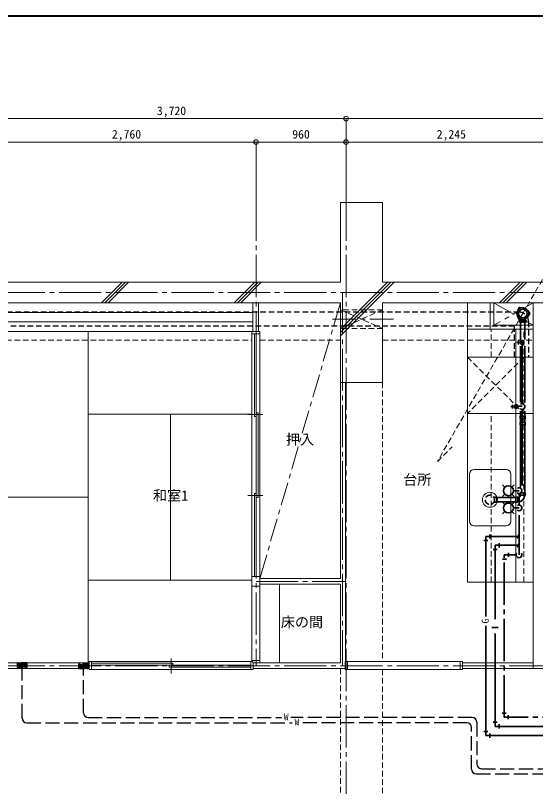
# Model space of a CAD drawing. Units: millimetres at full size, sheet at 1:50. Extents: x -9674 to 9699, y -6794 to 6791.
# Drawn here: x -6790 to -1245, y -1430 to 6791 of the extents above; entities that cross this region are included whole.
import ezdxf
from ezdxf.enums import TextEntityAlignment as Align

# ---------------------------------------------------------------- set-up
doc = ezdxf.new("R2010")
doc.units = ezdxf.units.MM
doc.header["$LTSCALE"] = 50
doc.header["$PDMODE"] = 32
doc.header["$PDSIZE"] = 50
for name, pattern in [('CHAIN1', [8, 5, -1, 1, -1]), ('CHAIN2', [12, 9, -1, 1, -1]), ('DASHED1', [1.8, 1.2, -0.6]), ('DASHED3', [4, 3, -1])]:
    doc.linetypes.add(name, pattern=pattern)
for name, color, linetype, lineweight in [('0-0_図面枠', 7, 'Continuous', 9), ('1-0_芯', 134, 'CHAIN2', 9), ('1-1_躯体', 134, 'Continuous', 9), ('1-2_間仕切', 134, 'Continuous', 9), ('1-3_建具', 134, 'Continuous', 9), ('1-4_仕上げ', 134, 'Continuous', 9), ('1-5_設備', 134, 'Continuous', 9), ('1-7_その他', 134, 'DASHED1', 9), ('1-8_ハッチ', 134, 'Continuous', 9), ('1-B_寸法', 134, 'Continuous', 9), ('1-C_梁', 134, 'DASHED1', 9), ('2-0_芯', 3, 'Continuous', 35), ('2-2', 5, 'DASHED3', 25), ('2-3_建具', 4, 'Continuous', 35), ('2-9_金物', 1, 'CHAIN2', 35), ('2-A_文字', 6, 'Continuous', 35), ('2-C', 2, 'DASHED1', 25)]:
    doc.layers.add(name, color=color, linetype=linetype, lineweight=lineweight)
doc.layers.add('1-A_文字', color=134, linetype='Continuous')
doc.styles.add('ＭＳ ゴシック', font='')
doc.styles.get('ＭＳ ゴシック').set_extended_font_data('MS Gothic')

msp = doc.modelspace()

# ---------------------------------------------------------------- linework, layer by layer
at = {"layer": '0-0_図面枠'}
for p, q in [((9697.16, 6789.66), (-9672.16, 6789.66)), ((9695.4, 6787.9), (-9670.4, 6787.9)), ((-9668.64, 6786.14), (9693.64, 6786.14)), ((9691.87, 6784.38), (-9666.87, 6784.38)), ((9690.11, 6782.61), (-9665.11, 6782.61)), ((9688.35, 6780.85), (-9663.35, 6780.85))]:
    msp.add_line(p, q, dxfattribs=at)
msp.add_lwpolyline([(9698.92, -6793.93), (9698.92, 6791.43), (-9673.92, 6791.43)], dxfattribs=at)
at = {"layer": '1-0_芯'}
for p, q in [((-4225.35, 4837.81), (-4225.35, -142.19)), ((-3265.35, 4837.81), (-3265.35, -4582.19)), ((-8725.35, 3837.81), (8284.65, 3837.81)), ((-3304.35, 3837.81), (-3304.35, -142.19)), ((-4225.35, 757.81), (-3265.35, 757.81)), ((-8725.35, -142.19), (-1125.35, -142.19))]:
    msp.add_line(p, q, dxfattribs=at)
at = {"layer": '1-1_躯体'}
for p, q in [((-3325.35, 4797.81), (-3325.35, 3947.81)), ((-3325.35, 4797.81), (-2875.35, 4797.81)), ((-2875.35, 4797.81), (-2875.35, 3947.81)), ((-3325.35, 3947.81), (-6925.35, 3947.81)), ((-2875.35, 3947.81), (1624.65, 3947.81)), ((-3325.35, 3727.81), (-6925.35, 3727.81)), ((-2875.35, 3727.81), (-2875.35, 2877.81)), ((-2875.35, 3727.81), (-1120.35, 3727.81))]:
    msp.add_line(p, q, dxfattribs=at)
msp.add_lwpolyline([(-3325.35, 3727.81), (-3325.35, 2877.81), (-2875.35, 2877.81)], dxfattribs=at)
at = {"layer": '1-2_間仕切'}
for p, q in [((-4257.85, 3727.81), (-4257.85, 3422.81)), ((-4197.85, 3727.81), (-4197.85, 3422.81)), ((-1730.35, 3447.81), (-1730.35, 3727.81)), ((-1690.35, 3487.81), (-1690.35, 3727.81)), ((-1690.35, 3487.81), (-1270.35, 3487.81)), ((-1730.35, 3447.81), (-1270.35, 3447.81)), ((-3325.35, 2877.81), (-3325.35, 787.81)), ((-4185.35, 787.81), (-3325.35, 787.81)), ((-4185.35, 727.81), (-3325.35, 727.81)), ((-3325.35, 727.81), (-3325.35, -112.19)), ((-6890.35, -112.19), (-6005.35, -112.19)), ((-4260.35, -112.19), (-3325.35, -112.19)), ((-2024.35, -112.19), (-1270.35, -112.19)), ((-6890.35, -172.19), (-6005.35, -172.19)), ((-4255.35, -172.19), (-3274.35, -172.19)), ((-1270.35, -172.19), (-2024.35, -172.19))]:
    msp.add_line(p, q, dxfattribs=at)
at = {"layer": '1-3_建具'}
for p, q in [((-4270.35, 3422.81), (-4185.35, 3422.81)), ((-4270.35, 3422.81), (-4270.35, 3397.81)), ((-4270.35, 3397.81), (-4185.35, 3397.81)), ((-4270.35, 3397.81), (-4270.35, 810.31)), ((-4242.01, 2515.31), (-4242.01, 3397.81)), ((-4222.01, 3397.81), (-4222.01, 2515.31)), ((-4185.35, 3422.81), (-4185.35, 3397.81)), ((-4185.35, 810.31), (-4185.35, 3397.81)), ((-3270.35, 2877.81), (-3270.35, -97.19)), ((-4222.01, 2555.31), (-4202.01, 2555.31)), ((-4222.01, 2555.31), (-4222.01, 1652.81)), ((-4202.01, 1652.81), (-4202.01, 2555.31)), ((-4312.01, 2535.31), (-4152.01, 2535.31)), ((-4242.01, 2515.31), (-4222.01, 2515.31)), ((-4312.01, 1672.81), (-4152.01, 1672.81)), ((-4242.01, 1692.81), (-4222.01, 1692.81)), ((-4242.01, 810.31), (-4242.01, 1692.81)), ((-4222.01, 1692.81), (-4222.01, 810.31)), ((-4222.01, 1652.81), (-4202.01, 1652.81)), ((-4270.35, 810.31), (-4185.35, 810.31)), ((-4185.35, 810.31), (-4185.35, 705.31)), ((-4185.35, 705.31), (-4185.35, -87.19)), ((-5130.35, -226.36), (-5130.35, -66.36)), ((-6005.35, -97.19), (-6005.35, -182.19)), ((-5980.35, -97.19), (-4280.35, -97.19)), ((-5110.35, -116.36), (-5980.35, -116.36)), ((-5980.35, -136.36), (-5110.35, -136.36)), ((-5150.35, -156.36), (-5150.35, -136.36)), ((-5150.35, -136.36), (-4280.35, -136.36)), ((-4280.35, -156.36), (-5150.35, -156.36)), ((-5110.35, -136.36), (-5110.35, -116.36)), ((-4280.35, -97.19), (-4260.35, -97.19)), ((-4280.35, -97.19), (-4280.35, -182.19)), ((-4270.35, -87.19), (-4270.35, -97.19)), ((-4260.35, -97.19), (-4260.35, -112.19)), ((-4255.35, -112.19), (-4255.35, -182.19)), ((-4185.35, -87.19), (-4185.35, -112.19)), ((-3274.35, -97.19), (-3249.35, -97.19)), ((-3249.35, -97.19), (-3249.35, -182.19)), ((-2049.35, -97.19), (-3249.35, -97.19)), ((-2049.35, -97.19), (-2049.35, -182.19)), ((-2049.35, -97.19), (-2024.35, -97.19)), ((-2024.35, -97.19), (-2024.35, -182.19)), ((-6005.35, -182.19), (-5980.35, -182.19)), ((-4280.35, -182.19), (-5980.35, -182.19)), ((-4280.35, -182.19), (-4255.35, -182.19)), ((-3249.35, -182.19), (-2049.35, -182.19)), ((-2024.35, -182.19), (-2049.35, -182.19))]:
    msp.add_line(p, q, dxfattribs=at)
for points in [[(-4270.35, 810.31), (-4270.35, 705.31), (-4185.35, 705.31)], [(-4270.35, 705.31), (-4270.35, -87.19), (-4185.35, -87.19)], [(-6005.35, -97.19), (-5980.35, -97.19), (-5980.35, -182.19)], [(-3274.35, -97.19), (-3274.35, -182.19), (-3249.35, -182.19)]]:
    msp.add_lwpolyline(points, dxfattribs=at)
at = {"layer": '1-4_仕上げ'}
for p, q in [((-1970.35, 3447.81), (-1970.35, 3727.81)), ((-6890.35, 3622.81), (-4257.85, 3622.81)), ((-6890.35, 3522.81), (-4257.85, 3522.81)), ((-6890.35, 3422.81), (-4257.85, 3422.81)), ((-6012.85, 3422.81), (-6012.85, -112.19)), ((-6012.85, 2539.06), (-4270.35, 2539.06)), ((-5135.35, 2539.06), (-5135.35, 771.56)), ((-6878.35, 1655.31), (-6012.85, 1655.31)), ((-6012.85, 771.56), (-4270.35, 771.56)), ((-3975.35, 727.81), (-3975.35, -112.19))]:
    msp.add_line(p, q, dxfattribs=at)
at = {"layer": '1-5_設備'}
for p, q in [((-1270.35, 3447.81), (-1970.35, 3447.81)), ((-1455.35, 747.81), (-1455.35, 3447.81)), ((-1270.35, 3147.81), (-1970.35, 3147.81)), ((-1270.35, 2547.81), (-1970.35, 2547.81)), ((-1950.35, 1900.41), (-1950.35, 1400.41)), ((-1560.35, 1950.41), (-1900.35, 1950.41)), ((-1510.35, 1400.41), (-1510.35, 1900.41)), ((-1560.35, 1350.41), (-1900.35, 1350.41))]:
    msp.add_line(p, q, dxfattribs=at)
at = {"layer": '1-5_設備', "linetype": 'DASHED1'}
for p, q in [((-1720.35, 3147.81), (-1720.35, 3447.81)), ((-1370.35, 747.81), (-1370.35, 3447.81)), ((-1970.35, 3147.81), (-1370.35, 2547.81)), ((-1370.35, 3147.81), (-1970.35, 2547.81)), ((-1720.35, 747.81), (-1720.35, 2547.81))]:
    msp.add_line(p, q, dxfattribs=at)
at = {"layer": '1-5_設備'}
msp.add_lwpolyline([(-1270.35, 747.81), (-1970.35, 747.81), (-1970.35, 3447.81)], dxfattribs=at)
msp.add_circle((-1731.98, 1627.04), 80, dxfattribs=at)
for centre, start, end in [((-1900.35, 1900.41), 90, 180), ((-1560.35, 1900.41), 0, 90), ((-1900.35, 1400.41), 180, 270), ((-1560.35, 1400.41), 270, 0)]:
    msp.add_arc(centre, 50, start, end, dxfattribs=at)
at = {"layer": '1-7_その他', "linetype": 'CHAIN1'}
for p, q in [((-3325.35, 3727.81), (-4185.35, 787.81)), ((-1690.35, 3727.81), (-1270.35, 3487.81)), ((-1270.35, 3727.81), (-1690.35, 3487.81)), ((-2760.35, 3552.81), (-3425.35, 3552.81))]:
    msp.add_line(p, q, dxfattribs=at)
at = {"layer": '1-7_その他'}
for p, q in [((-2875.35, 3652.81), (-3325.35, 3652.81)), ((-3325.35, 3652.81), (-2875.35, 3452.81)), ((-2875.35, 3652.81), (-3325.35, 3452.81)), ((-2875.35, 3452.81), (-3325.35, 3452.81))]:
    msp.add_line(p, q, dxfattribs=at)
at = {"layer": '1-8_ハッチ'}
for p, q in [((-3325.35, 4791.16), (-3318.69, 4797.81)), ((-5873.62, 3727.81), (-5653.62, 3947.81)), ((-5838.26, 3727.81), (-5618.26, 3947.81)), ((-5802.91, 3727.81), (-5582.91, 3947.81)), ((-4459.4, 3727.81), (-4239.4, 3947.81)), ((-4424.05, 3727.81), (-4204.05, 3947.81)), ((-4388.69, 3727.81), (-4168.69, 3947.81)), ((-3325.35, 3376.94), (-2754.48, 3947.81)), ((-3325.35, 3412.3), (-2789.83, 3947.81)), ((-3325.35, 3447.65), (-2825.19, 3947.81)), ((-1630.98, 3727.81), (-1410.98, 3947.81)), ((-1595.62, 3727.81), (-1375.62, 3947.81)), ((-1560.27, 3727.81), (-1340.27, 3947.81)), ((-1270.35, -172.19), (-1270.35, 3727.81)), ((1814.65, -172.19), (-1270.35, -172.19))]:
    msp.add_line(p, q, dxfattribs=at)
at = {"layer": '1-B_寸法'}
for p, q in [((-6985.35, 5691.22), (-3265.35, 5691.22)), ((-3265.35, 5691.22), (1684.65, 5691.22)), ((-3265.35, 5691.22), (-3265.35, 4837.81)), ((-4225.35, 5441.22), (-6985.35, 5441.22)), ((-3265.35, 5441.22), (-4225.35, 5441.22)), ((-4225.35, 4837.81), (-4225.35, 5441.22)), ((-1020.35, 5441.22), (-3265.35, 5441.22))]:
    msp.add_line(p, q, dxfattribs=at)
for p in [(-3265.35, 5691.22), (-4225.35, 5441.22), (-3265.35, 5441.22)]:
    msp.add_point(p, dxfattribs=at)
at = {"layer": '1-C_梁'}
for p, q in [((-6890.35, 3327.81), (-4270.35, 3327.81)), ((-4185.35, 3327.81), (-3325.35, 3327.81)), ((-2875.35, 3327.81), (-1270.35, 3327.81)), ((-2875.35, 2877.81), (-2875.35, -97.19)), ((-3325.35, -2572.19), (-3325.35, -172.19)), ((-2875.35, -182.19), (-2875.35, -2572.19))]:
    msp.add_line(p, q, dxfattribs=at)
at = {"layer": '2-0_芯'}
for p, q in [((-1424.31, 3671.77), (-1438.99, 3636.37)), ((-1411.66, 3679.08), (-1373.66, 3674.09)), ((-1309.2, 3619.92), (-1332.51, 3650.34)), ((-1424.31, 3553.46), (-1438.99, 3588.86)), ((-1418.39, 3537.62), (-1381.89, 3537.62)), ((-1418.39, 3537.62), (-1418.39, 3530.62)), ((-1412.39, 3545.24), (-1412.39, 3537.62)), ((-1373.66, 3551.14), (-1411.66, 3546.16)), ((-1381.89, 3537.62), (-1345.39, 3537.62)), ((-1351.39, 3552.86), (-1365.2, 3552.86)), ((-1356.39, 3552.86), (-1356.39, 3556)), ((-1351.39, 3552.86), (-1351.39, 3537.62)), ((-1345.39, 3537.62), (-1345.39, 3530.62)), ((-1309.2, 3605.32), (-1332.51, 3574.9)), ((-1418.39, 3530.62), (-1381.89, 3530.62)), ((-1381.89, 3527.62), (-1418.39, 3527.62)), ((-1418.39, 3527.62), (-1418.39, 3520.72)), ((-1381.89, 3520.72), (-1418.39, 3520.72)), ((-1404.63, 3336.89), (-1404.63, 3520.72)), ((-1345.39, 3530.62), (-1381.89, 3530.62)), ((-1381.89, 3527.62), (-1345.39, 3527.62)), ((-1381.89, 3520.72), (-1345.39, 3520.72)), ((-1359.35, 3336.87), (-1359.25, 3520.72)), ((-1345.39, 3527.62), (-1345.39, 3520.72)), ((-1404.63, 2664.84), (-1404.63, 3266.77)), ((-1359.71, 2664.81), (-1359.39, 3266.75)), ((-1404.63, 2518.8), (-1404.63, 2573.76)), ((-1359.76, 2517.88), (-1359.73, 2573.74)), ((-1408.87, 2494.38), (-1408.37, 2518.87)), ((-1408.87, 2494.38), (-1408.37, 2518.87)), ((-1408.87, 2494.38), (-1355.58, 2493.29)), ((-1408.37, 2518.87), (-1355.08, 2517.79)), ((-1408.37, 2518.87), (-1355.08, 2517.79)), ((-1404.63, 2451.59), (-1404.63, 2494.29)), ((-1359.8, 2450.67), (-1359.78, 2493.38)), ((-1355.58, 2493.29), (-1355.08, 2517.79)), ((-1408.87, 2427.17), (-1408.37, 2451.66)), ((-1408.87, 2427.17), (-1408.37, 2451.66)), ((-1408.87, 2427.17), (-1355.58, 2426.08)), ((-1408.37, 2451.66), (-1355.08, 2450.58)), ((-1408.37, 2451.66), (-1355.08, 2450.58)), ((-1404.63, 1762.35), (-1404.63, 2427.09)), ((-1360.2, 1700.58), (-1359.81, 2426.17)), ((-1355.58, 2426.08), (-1355.08, 2450.58)), ((-1681.47, 1649.74), (-1688.13, 1649.74)), ((-1681.47, 1653.69), (-1681.47, 1600.39)), ((-1681.47, 1653.69), (-1656.97, 1653.69)), ((-1656.97, 1653.69), (-1656.97, 1600.39)), ((-1460.37, 1649.95), (-1656.97, 1649.95)), ((-1457.23, 1600.39), (-1457.23, 1653.69)), ((-1432.73, 1653.69), (-1457.23, 1653.69)), ((-1457.23, 1600.39), (-1457.23, 1653.69)), ((-1432.73, 1653.69), (-1457.23, 1653.69)), ((-1432.73, 1600.39), (-1432.73, 1653.69)), ((-1432.73, 1600.39), (-1432.73, 1653.69)), ((-1408.87, 1677.07), (-1408.37, 1701.56)), ((-1408.87, 1677.07), (-1408.67, 1686.61)), ((-1408.87, 1677.07), (-1355.58, 1675.98)), ((-1408.37, 1701.56), (-1355.08, 1700.48)), ((-1385.77, 1701.1), (-1355.08, 1700.48)), ((-1355.58, 1675.98), (-1355.08, 1700.48)), ((-1681.47, 1604.34), (-1688.13, 1604.34)), ((-1681.47, 1600.39), (-1656.97, 1600.39)), ((-1460.37, 1604.13), (-1656.97, 1604.13)), ((-1432.73, 1600.39), (-1457.23, 1600.39)), ((-1432.73, 1600.39), (-1457.23, 1600.39))]:
    msp.add_line(p, q, dxfattribs=at)
for points in [[(-1408.87, 2494.38), (-1355.58, 2493.29), (-1355.08, 2517.79)], [(-1408.87, 2427.17), (-1355.58, 2426.08), (-1355.08, 2450.58)], [(-1408.87, 1677.07), (-1355.58, 1675.98), (-1355.08, 1700.48)]]:
    msp.add_lwpolyline(points, dxfattribs=at)
for centre, radius in [((-1381.72, 3612.62), 46), ((-1413.22, 3667.18), 6), ((-1318.72, 3612.62), 6), ((-1413.22, 3558.06), 6)]:
    msp.add_circle(centre, radius, dxfattribs=at)
at = {"layer": '2-0_芯', "linetype": 'DASHED1'}
msp.add_circle((-1731.98, 1627.04), 49.37, dxfattribs=at)
at = {"layer": '2-0_芯'}
for centre, radius, start, end in [((-1381.72, 3612.62), 62, 157.472, 202.528), ((-1413.22, 3667.18), 12, 82.528, 157.472), ((-1381.72, 3612.62), 62, 37.472, 82.528), ((-1318.72, 3612.62), 12, 322.528, 37.472), ((-1413.22, 3558.06), 12, 202.528, 277.472), ((-1381.72, 3612.62), 62, 277.472, 322.528), ((-1435.23, 2497.42), 30.37, 354.10651, 354.111), ((-1435.23, 2430.21), 30.37, 354.10651, 354.111), ((-1435.23, 1680.11), 30.37, 274.722, 354.10651), ((-1435.23, 1680.11), 75.77, 271.891, 356.9407), ((-1435.23, 1680.11), 30.37, 354.10651, 354.111)]:
    msp.add_arc(centre, radius, start, end, dxfattribs=at)
at = {"layer": '2-2', "color": 4, "linetype": 'DASHED1', "lineweight": 35}
for p, q in [((-6769.58, -162.19), (-6669.58, -112.19)), ((-6769.58, -112.19), (-6669.58, -162.19)), ((-6669.58, -112.19), (-6769.58, -112.19)), ((-6769.58, -112.19), (-6769.58, -162.19)), ((-6769.58, -162.19), (-6669.58, -162.19)), ((-6669.58, -112.19), (-6669.58, -162.19)), ((-6114.32, -172.19), (-6014.32, -122.19)), ((-6114.32, -122.19), (-6014.32, -172.19)), ((-6014.32, -122.19), (-6114.32, -122.19)), ((-6114.32, -122.19), (-6114.32, -172.19)), ((-6014.32, -122.19), (-6014.32, -172.19)), ((-6114.32, -172.19), (-6014.32, -172.19))]:
    msp.add_line(p, q, dxfattribs=at)
at = {"layer": '2-2'}
for p, q in [((-6719.58, -699.93), (-6719.58, -162.19)), ((-6064.32, -644.98), (-6064.32, -172.19)), ((-6014.32, -694.98), (-3953.67, -694.98)), ((-1922.45, -694.98), (-3853.67, -694.98)), ((-6669.58, -749.93), (-3839.32, -749.93)), ((-1977.41, -749.93), (-3739.32, -749.93)), ((-1927.41, -1244.5), (-1927.41, -799.93)), ((-1872.45, -744.98), (-1872.45, -1189.55)), ((-1877.41, -1294.5), (466.76, -1294.5)), ((-1822.45, -1239.55), (403.1, -1239.55))]:
    msp.add_line(p, q, dxfattribs=at)
at = {"layer": '2-2', "linetype": 'Continuous'}
for centre, start, end in [((-6014.32, -644.98), 180, 270), ((-6669.58, -699.93), 180, 270), ((-1922.45, -744.98), 0, 90), ((-1977.41, -799.93), 0, 90), ((-1822.45, -1189.55), 180, 270), ((-1877.41, -1244.5), 180, 270)]:
    msp.add_arc(centre, 50, start, end, dxfattribs=at)
at = {"layer": '2-2', "color": 150}
for points in [[(-6769.58, -112.19), (-6669.58, -112.19), (-6769.58, -162.19), (-6669.58, -162.19)], [(-6114.32, -122.19), (-6014.32, -122.19), (-6114.32, -172.19), (-6014.32, -172.19)]]:
    msp.add_solid(points, dxfattribs=at)
at = {"layer": '2-3_建具'}
for p, q in [((-1445.06, 3303.95), (-1408.67, 3303.95)), ((-1426.87, 3283.95), (-1426.87, 3323.95)), ((-1386.4, 3284.08), (-1408.54, 3306.23)), ((-1378.46, 3286.75), (-1405.87, 3314.16)), ((-1401.69, 3288.77), (-1403.86, 3290.94)), ((-1372.84, 3291.73), (-1400.89, 3319.79)), ((-1369.34, 3298.84), (-1393.78, 3323.29)), ((-1369.49, 3309.6), (-1383.03, 3323.14)), ((-1388.67, 3283.95), (-1388.67, 2651.78)), ((-1491.88, 2601.44), (-1491.88, 2641.44)), ((-1443.47, 2604.24), (-1470.88, 2631.65)), ((-1437.85, 2609.23), (-1465.9, 2637.28)), ((-1434.35, 2616.33), (-1458.79, 2640.78)), ((-1434.5, 2627.09), (-1448.04, 2640.63)), ((-1510.07, 2621.44), (-1473.68, 2621.44)), ((-1451.41, 2601.57), (-1473.55, 2623.72)), ((-1466.7, 2606.26), (-1468.87, 2608.43)), ((-1433.81, 2623.72), (-1388.67, 2623.72)), ((-1388.67, 2591.1), (-1388.67, 1788.74)), ((-1776.52, 384.35), (-1776.52, 1235.84)), ((-1432.32, 1235.84), (-1776.52, 1235.84)), ((-1732.22, 1257.44), (-1732.22, 1214.24)), ((-1754.92, 1191.55), (-1798.12, 1191.55)), ((-1776.52, -887.31), (-1776.52, 284.35)), ((-1754.92, -843.01), (-1798.12, -843.01)), ((-952.57, -887.31), (-1776.52, -887.31)), ((-1732.22, -908.91), (-1732.22, -865.71))]:
    msp.add_line(p, q, dxfattribs=at)
for centre in [(-1388.67, 3303.95), (-1453.68, 2621.44)]:
    msp.add_circle(centre, 20, dxfattribs=at)
for centre, radius, start, end in [((-1388.67, 2621.44), 30.34, 230.49, 124.849), ((-1398.67, 1782.67), 11.7, 31.23674, 148.76326), ((-1378.67, 1794.8), 11.7, 211.23674, 328.76326), ((-1426.26, 1225.84), 11.7, 121.23674, 238.76326), ((-1438.39, 1245.84), 11.7, 301.23674, 58.76326)]:
    msp.add_arc(centre, radius, start, end, dxfattribs=at)
at = {"layer": '2-9_金物', "linetype": 'Continuous'}
for p, q in [((-1571.46, 1760.87), (-1596.68, 1786.08)), ((-1497.14, 1760.87), (-1471.93, 1786.08)), ((-1571.46, 1686.55), (-1596.68, 1661.33)), ((-1497.14, 1686.55), (-1471.93, 1661.33)), ((-1481.75, 1723.71), (-1421.92, 1723.71))]:
    msp.add_line(p, q, dxfattribs=at)
at = {"layer": '2-9_金物'}
for p, q in [((-1421.92, 1570.58), (-1421.92, 1693.37)), ((-1555.91, 995.88), (-1599.11, 995.88)), ((-1580.98, -691.77), (-1580.98, 1040.17)), ((-1452.26, 1040.17), (-1580.98, 1040.17)), ((-1533.22, 1061.77), (-1533.22, 1018.57)), ((-1559.38, -647.48), (-1602.58, -647.48)), ((-122.83, -691.77), (-1580.98, -691.77)), ((-1536.68, -713.37), (-1536.68, -670.17))]:
    msp.add_line(p, q, dxfattribs=at)
at = {"layer": '2-9_金物', "linetype": 'Continuous'}
msp.add_circle((-1534.3, 1723.71), 52.55, dxfattribs=at)
for centre, start, end in [((-1421.92, 1723.71), 230.49, 124.849), ((-1421.92, 1040.17), 140.49, 34.849)]:
    msp.add_arc(centre, 30.34, start, end, dxfattribs=at)
at = {"layer": '2-A_文字'}
for p, q in [((-1571.46, 1577.4), (-1596.68, 1602.62)), ((-1497.14, 1577.4), (-1471.93, 1602.62)), ((-1571.46, 1503.08), (-1596.68, 1477.86)), ((-1497.14, 1503.08), (-1471.93, 1477.86)), ((-1481.75, 1540.24), (-1421.92, 1540.24)), ((-1421.92, 1464.1), (-1421.92, 1040.17)), ((-1633.22, 1163.33), (-1633.22, 1120.13)), ((-1655.91, 1097.44), (-1699.11, 1097.44)), ((-1677.51, 353.74), (-1677.51, 1141.73)), ((-1432.32, 1141.73), (-1677.51, 1141.73)), ((-1711.93, 265.84), (-1643.1, 265.84)), ((-1677.51, 201.33), (-1677.51, -788.3)), ((-1655.91, -744.01), (-1699.11, -744.01)), ((-921.97, -788.3), (-1677.51, -788.3)), ((-1633.22, -809.9), (-1633.22, -766.7))]:
    msp.add_line(p, q, dxfattribs=at)
msp.add_circle((-1534.3, 1540.24), 52.55, dxfattribs=at)
for centre, radius, start, end in [((-1421.92, 1540.24), 30.34, 230.49, 124.849), ((-1438.39, 1151.73), 11.7, 301.23674, 58.76326), ((-1426.26, 1131.73), 11.7, 121.23674, 238.76326)]:
    msp.add_arc(centre, radius, start, end, dxfattribs=at)
at = {"layer": '2-C', "color": 7, "lineweight": 9}
msp.add_line((-1381.72, 3612.62), (-471.68, 5188.85), dxfattribs=at)
at = {"layer": '2-C'}
for p, q in [((-1420.35, 3627.81), (-7375.35, 3627.81)), ((-1470.35, 3477.81), (-7375.35, 3477.81)), ((-1470.35, 3147.81), (-1470.35, 3477.81)), ((-1320.35, 3527.81), (-1320.35, 3147.81))]:
    msp.add_line(p, q, dxfattribs=at)
at = {"layer": '2-C', "color": 7, "lineweight": 9}
msp.add_lwpolyline([(-1381.72, 3612.62), (-2291.76, 2036.38), (-2136, 2192.14)], dxfattribs=at)
at = {"layer": '2-C'}
msp.add_arc((-1420.35, 3527.81), 100, 0, 90, dxfattribs=at)

# ---------------------------------------------------------------- texts
at = {"layer": '1-A_文字', "style": 'ＭＳ ゴシック'}
for s, p in [('押入', (-3905.35, 2182.81)), ('台所', (-2656.53, 1753.66)), ('和室1', (-5323.05, 1585)), ('床の間', (-3960.82, 235.69))]:
    msp.add_text(s, height=110, dxfattribs=at).set_placement(p, align=Align.BOTTOM_LEFT)
at = {"layer": '1-B_寸法', "style": 'ＭＳ ゴシック'}
for s, p in [('3,720', (-5281.6, 5701.22)), ('2,760', (-5761.6, 5451.22)), ('960', (-3839.1, 5451.22)), ('2,245', (-2299.1, 5451.22))]:
    msp.add_text(s, height=91.64, dxfattribs=at).set_placement(p, align=Align.BOTTOM_LEFT)
at = {"layer": '2-2', "color": 7, "style": 'ＭＳ ゴシック'}
for p in [(-3928.67, -744.98), (-3814.32, -799.93)]:
    msp.add_text('W', height=73.31, dxfattribs=at).set_placement(p, align=Align.BOTTOM_LEFT)
at = {"layer": '2-3_建具', "color": 7, "style": 'ＭＳ ゴシック'}
msp.add_text('G', height=73.31, rotation=90, dxfattribs=at).set_placement((-1723.44, 309.35), align=Align.BOTTOM_LEFT)

doc.saveas('drawing.dxf')
